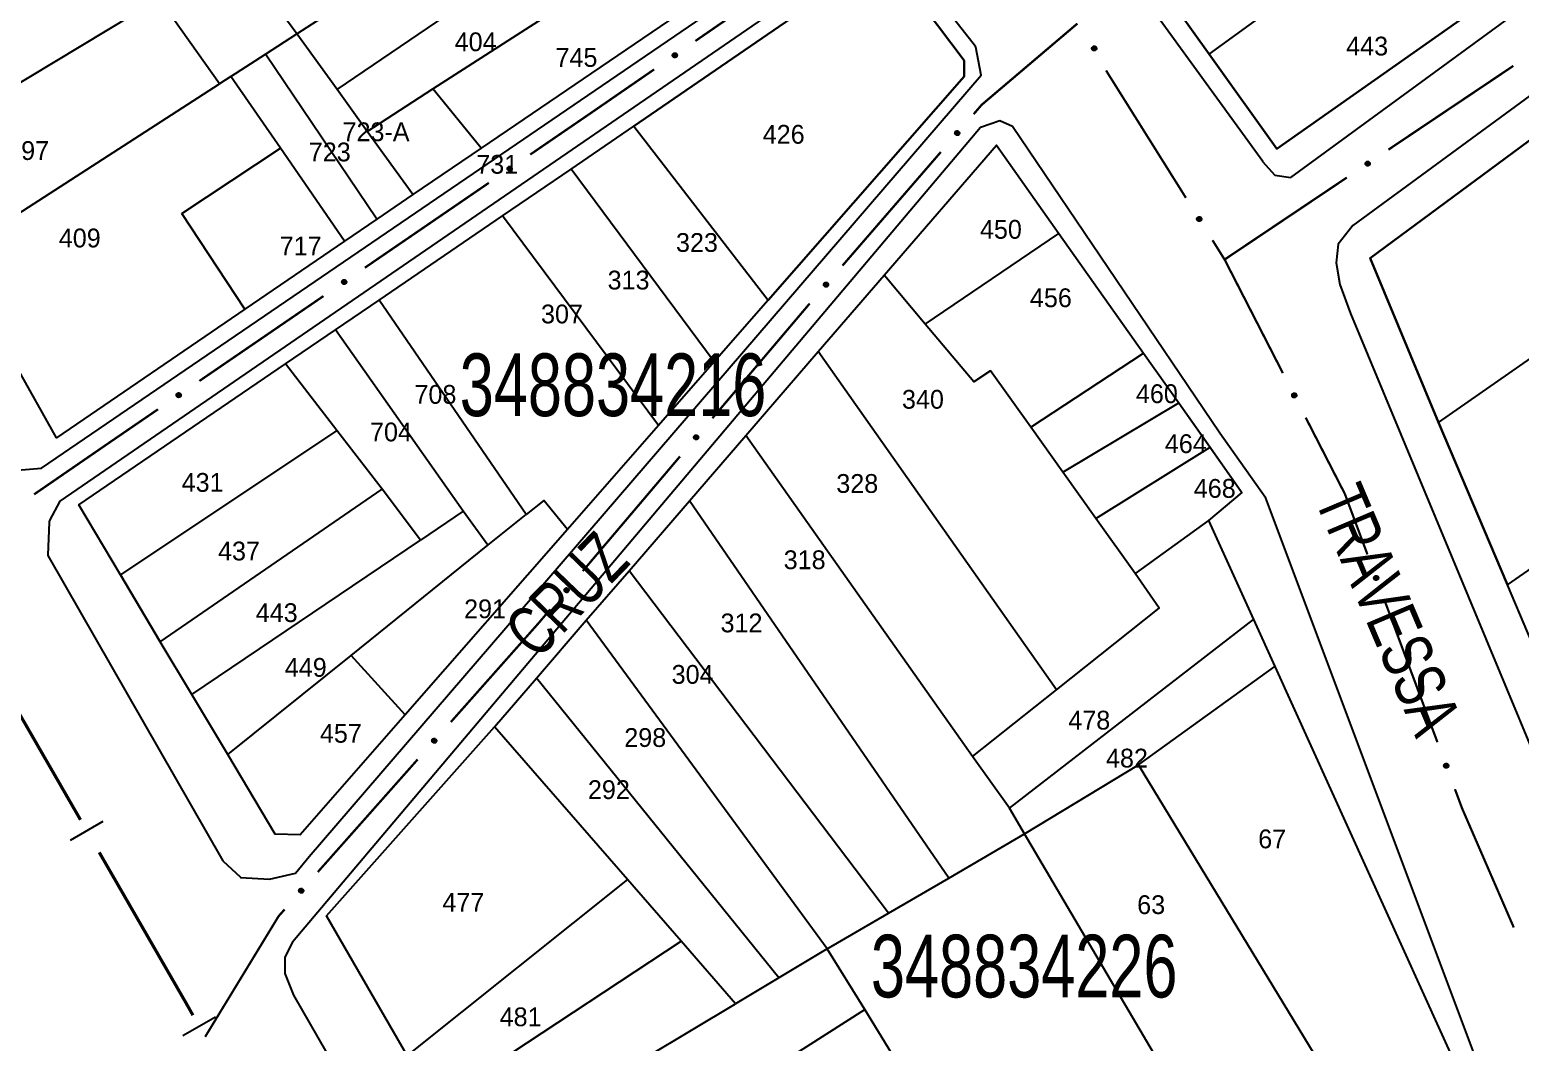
# Model space of a CAD drawing. Extents: x 200123 to 201542, y 4839549 to 4841240.
# Drawn here: x 200642.7 to 200761.6, y 4839668.5 to 4839749.3 of the extents above; entities that cross this region are included whole.
import ezdxf
from ezdxf.enums import TextEntityAlignment as Align

# ---------------------------------------------------------------- set-up
doc = ezdxf.new("R2010")
doc.units = 0
doc.header["$LTSCALE"] = 1.5
doc.header["$MEASUREMENT"] = 0
for name, color, linetype in [('CD_MALHA_LOTES', 7, 'CONTINUOUS'), ('CD_TXT_QUADRA', 2, 'CONTINUOUS'), ('LM-LIM-SETORES-BAIRROS', 250, 'CONTINUOUS'), ('RU-QUADRA', 210, 'CONTINUOUS'), ('SV-EIXO-RUA-PAV', 20, 'CONTINUOUS'), ('SV-RUA-PAVIM', 7, 'CONTINUOUS'), ('SV-TXT-RUA-PAV', 7, 'CONTINUOUS'), ('Th_NmrPort', 1, 'CONTINUOUS')]:
    doc.layers.add(name, color=color, linetype=linetype)
doc.styles.add('ARIAL', font='ARIAL.SHX')

msp = doc.modelspace()

# ---------------------------------------------------------------- linework, layer by layer
at = {"layer": 'CD_MALHA_LOTES', "linetype": 'Continuous', "flags": 128}
for points in [[(200663.99, 4839749), (200645.88, 4839773.6)], [(200667.2, 4839744.55), (200699.62, 4839766.58)], [(200674.84, 4839744.62), (200702.37, 4839762.29)], [(200736.81, 4839747.38), (200755.2, 4839760.72)], [(200705.19, 4839757.91), (200678.69, 4839739.86)], [(200701.61, 4839727.74), (200717.25, 4839745.59), (200717.25, 4839746.87), (200710.86, 4839755.35), (200690.88, 4839741.62)], [(200736.81, 4839747.38), (200731.84, 4839754.34)], [(200760.93, 4839753.02), (200742.22, 4839739.81)], [(200632.23, 4839739.29), (200653, 4839751.83)], [(200657.81, 4839745.01), (200653, 4839751.83)], [(200663.99, 4839749), (200668.11, 4839751.66)], [(200661.49, 4839747.38), (200663.99, 4839749)], [(200667.2, 4839744.55), (200663.99, 4839749)], [(200772.48, 4839747.97), (200749.66, 4839731.08), (200755.12, 4839717.96)], [(200658.72, 4839745.6), (200661.49, 4839747.38)], [(200670.37, 4839734.2), (200661.49, 4839747.38)], [(200742.22, 4839739.81), (200736.81, 4839747.38)], [(200658.72, 4839745.6), (200657.81, 4839745.01)], [(200662.67, 4839739.87), (200658.72, 4839745.6)], [(200636.6, 4839731.33), (200657.81, 4839745.01)], [(200669.61, 4839741.2), (200667.2, 4839744.55)], [(200669.61, 4839741.2), (200674.84, 4839744.62)], [(200678.69, 4839739.86), (200674.84, 4839744.62)], [(200673.25, 4839736.16), (200669.61, 4839741.2)], [(200685.87, 4839738.2), (200690.88, 4839741.62)], [(200690.88, 4839741.62), (200701.61, 4839727.74)], [(200654.81, 4839734.65), (200662.67, 4839739.87)], [(200667.8, 4839732.44), (200662.67, 4839739.87)], [(200678.69, 4839739.86), (200673.25, 4839736.16)], [(200710.86, 4839729.72), (200719.83, 4839740.11)], [(200719.83, 4839740.11), (200724.82, 4839733.06)], [(200680.41, 4839734.47), (200685.87, 4839738.2)], [(200697.31, 4839722.82), (200685.87, 4839738.2)], [(200673.25, 4839736.16), (200670.37, 4839734.2)], [(200755.12, 4839717.96), (200780.82, 4839735.87)], [(200659.83, 4839727.02), (200654.81, 4839734.65)], [(200670.37, 4839734.2), (200667.8, 4839732.44)], [(200670.55, 4839727.75), (200680.41, 4839734.47)], [(200692.86, 4839717.74), (200680.41, 4839734.47)], [(200667.8, 4839732.44), (200659.83, 4839727.02)], [(200714.15, 4839725.82), (200724.82, 4839733.06)], [(200724.82, 4839733.06), (200731.57, 4839723.51)], [(200659.83, 4839727.02), (200644.79, 4839716.75), (200636.6, 4839731.33)], [(200760.61, 4839705.01), (200797.07, 4839730.29)], [(200705.61, 4839723.64), (200710.86, 4839729.72)], [(200714.15, 4839725.82), (200710.86, 4839729.72)], [(200667.08, 4839725.38), (200670.55, 4839727.75)], [(200682.28, 4839710.63), (200670.55, 4839727.75)], [(200701.61, 4839727.74), (200697.31, 4839722.82)], [(200663.09, 4839722.65), (200667.08, 4839725.38)], [(200677.26, 4839710.89), (200667.08, 4839725.38)], [(200722.56, 4839717.61), (200719.35, 4839722.1), (200718.03, 4839721.23), (200714.15, 4839725.82)], [(200697.31, 4839722.82), (200692.86, 4839717.74)], [(200699.82, 4839716.93), (200705.61, 4839723.64)], [(200724.61, 4839696.64), (200705.61, 4839723.64)], [(200722.56, 4839717.61), (200731.57, 4839723.51)], [(200731.57, 4839723.51), (200734.39, 4839719.53)], [(200649.91, 4839705.81), (200646.58, 4839711.39), (200663.09, 4839722.65)], [(200667.19, 4839717.33), (200663.09, 4839722.65)], [(200725.13, 4839714.01), (200734.39, 4839719.53)], [(200734.39, 4839719.53), (200736.89, 4839715.99)], [(200667.19, 4839717.33), (200649.91, 4839705.81)], [(200670.8, 4839712.64), (200667.19, 4839717.33)], [(200692.86, 4839717.74), (200685.58, 4839709.43)], [(200695.34, 4839711.73), (200699.82, 4839716.93)], [(200717.93, 4839691.32), (200699.82, 4839716.93)], [(200725.13, 4839714.01), (200722.56, 4839717.61)], [(200755.12, 4839717.96), (200760.61, 4839705.01)], [(200727.77, 4839710.31), (200736.89, 4839715.99)], [(200736.89, 4839715.99), (200739.42, 4839712.39), (200736.75, 4839710.15)], [(200727.77, 4839710.31), (200725.13, 4839714.01)], [(200653.09, 4839700.47), (200670.8, 4839712.64)], [(200673.87, 4839708.57), (200670.8, 4839712.64)], [(200677.26, 4839710.89), (200673.87, 4839708.57)], [(200679.22, 4839708.17), (200677.26, 4839710.89)], [(200685.58, 4839709.43), (200683.71, 4839711.75), (200682.28, 4839710.63)], [(200690.5, 4839706.13), (200695.34, 4839711.73)], [(200716.02, 4839681.61), (200695.34, 4839711.73)], [(200679.22, 4839708.17), (200682.28, 4839710.63)], [(200730.91, 4839705.92), (200727.77, 4839710.31)], [(200736.75, 4839710.15), (200730.91, 4839705.92)], [(200736.75, 4839710.15), (200740.34, 4839702.25)], [(200655.6, 4839696.27), (200673.87, 4839708.57)], [(200685.58, 4839709.43), (200672.63, 4839694.64)], [(200668.32, 4839699.37), (200679.22, 4839708.17)], [(200687.09, 4839702.18), (200690.5, 4839706.13)], [(200711.21, 4839678.8), (200690.5, 4839706.13)], [(200649.91, 4839705.81), (200653.09, 4839700.47)], [(200724.61, 4839696.64), (200732.82, 4839703.16), (200730.91, 4839705.92)], [(200763.86, 4839697.34), (200760.61, 4839705.01)], [(200683.12, 4839697.57), (200687.09, 4839702.18)], [(200706.33, 4839675.95), (200687.09, 4839702.18)], [(200720.86, 4839687.18), (200740.34, 4839702.25)], [(200740.34, 4839702.25), (200742.04, 4839698.5)], [(200655.6, 4839696.27), (200653.09, 4839700.47)], [(200658.47, 4839691.46), (200668.32, 4839699.37)], [(200672.63, 4839694.64), (200668.32, 4839699.37)], [(200731.18, 4839690.65), (200742.04, 4839698.5)], [(200742.04, 4839698.5), (200756.67, 4839666.25), (200755.43, 4839660.68), (200751.05, 4839657.93)], [(200679.77, 4839693.69), (200683.12, 4839697.57)], [(200702.46, 4839673.63), (200683.12, 4839697.57)], [(200717.93, 4839691.32), (200724.61, 4839696.64)], [(200658.47, 4839691.46), (200655.6, 4839696.27)], [(200672.63, 4839694.64), (200664.24, 4839685.06), (200662.26, 4839685.11), (200658.47, 4839691.46)], [(200672.79, 4839667.43), (200666.35, 4839678.59), (200679.77, 4839693.69)], [(200690.39, 4839681.48), (200679.77, 4839693.69)], [(200720.86, 4839687.18), (200717.93, 4839691.32)], [(200722.06, 4839685.14), (200731.18, 4839690.65)], [(200751.05, 4839657.93), (200731.18, 4839690.65)], [(200722.06, 4839685.14), (200720.86, 4839687.18)], [(200716.02, 4839681.61), (200722.06, 4839685.14)], [(200741.61, 4839651.99), (200722.06, 4839685.14)], [(200690.39, 4839681.48), (200672.79, 4839667.43)], [(200694.66, 4839676.57), (200690.39, 4839681.48)], [(200711.21, 4839678.8), (200716.02, 4839681.61)], [(200706.33, 4839675.95), (200711.21, 4839678.8)], [(200674.97, 4839663.58), (200694.66, 4839676.57)], [(200699.01, 4839671.57), (200694.66, 4839676.57)], [(200706.33, 4839675.95), (200702.46, 4839673.63)], [(200709.32, 4839671.1), (200706.33, 4839675.95)], [(200702.46, 4839673.63), (200699.01, 4839671.57)], [(200677.67, 4839658.8), (200699.01, 4839671.57)], [(200680.95, 4839653.02), (200709.32, 4839671.1)], [(200712.9, 4839665.29), (200709.32, 4839671.1)]]:
    msp.add_lwpolyline(points, dxfattribs=at)
at = {"layer": 'LM-LIM-SETORES-BAIRROS', "const_width": 0.25}
for points in [[(200639.227688, 4839699.255001), (200646.715706, 4839686.25771)], [(200648.21331, 4839683.658252), (200654.702927, 4839672.393933)], [(200654.702927, 4839672.393933), (200655.12, 4839671.67)], [(200655.12, 4839671.67), (200655.69205, 4839670.655672)]]:
    msp.add_lwpolyline(points, dxfattribs=at)
at = {"layer": 'LM-LIM-SETORES-BAIRROS'}
for points in [[(200645.915179, 4839684.642422), (200648.514637, 4839686.140026)], [(200654.876742, 4839669.047794), (200657.489826, 4839670.521494)]]:
    msp.add_lwpolyline(points, dxfattribs=at)
at = {"layer": 'RU-QUADRA', "linetype": 'Continuous', "flags": 128}
for points in [[(200693.38, 4839808.17), (200707.76, 4839788.04), (200709.62, 4839785.43), (200714.37, 4839778.78), (200717.16, 4839774.89), (200721.98, 4839768.14), (200727.02, 4839761.08), (200731.84, 4839754.34), (200736.81, 4839747.38), (200742.22, 4839739.81), (200760.93, 4839753.02), (200782.7, 4839768.37), (200759.86, 4839802.81)], [(200686.15, 4839804.3), (200697.48, 4839788.52), (200692.89, 4839785.42), (200689.12, 4839782.89), (200697.1, 4839770.48), (200699.62, 4839766.58), (200702.37, 4839762.29), (200705.19, 4839757.91), (200678.69, 4839739.86), (200673.25, 4839736.16), (200670.37, 4839734.2), (200667.8, 4839732.44), (200659.83, 4839727.02), (200644.79, 4839716.75), (200636.6, 4839731.33)], [(200763.86, 4839697.34), (200760.61, 4839705.01), (200755.12, 4839717.96), (200749.66, 4839731.08), (200772.48, 4839747.97)], [(200672.79, 4839667.43), (200666.35, 4839678.59), (200679.77, 4839693.69), (200683.12, 4839697.57), (200687.09, 4839702.18), (200690.5, 4839706.13), (200695.34, 4839711.73), (200699.82, 4839716.93), (200705.61, 4839723.64), (200710.86, 4839729.72), (200719.83, 4839740.11), (200724.82, 4839733.06), (200731.57, 4839723.51), (200734.39, 4839719.53), (200739.08, 4839712.9), (200739.42, 4839712.39), (200736.75, 4839710.15), (200740.34, 4839702.25), (200742.04, 4839698.5), (200756.67, 4839666.25)]]:
    msp.add_lwpolyline(points, dxfattribs=at)
msp.add_lwpolyline([(200646.58, 4839711.39), (200663.09, 4839722.65), (200667.08, 4839725.38), (200670.55, 4839727.75), (200680.41, 4839734.47), (200685.87, 4839738.2), (200690.88, 4839741.62), (200710.86, 4839755.35), (200717.25, 4839746.87), (200717.25, 4839745.59), (200701.61, 4839727.74), (200697.31, 4839722.82), (200692.86, 4839717.74), (200685.58, 4839709.43), (200672.63, 4839694.64), (200664.24, 4839685.06), (200662.26, 4839685.11), (200658.47, 4839691.46), (200655.6, 4839696.27), (200653.09, 4839700.47), (200649.91, 4839705.81)], close=True, dxfattribs=at)
at = {"layer": 'SV-EIXO-RUA-PAV', "const_width": 0.18}
for points in [[(200705.677447, 4839755.237938), (200695.798033, 4839748.426391)], [(200718.66, 4839743.34), (200726.287509, 4839749.815081)], [(200692.504895, 4839746.155875), (200687.565187, 4839742.750102)], [(200728.66, 4839745.94), (200728.58408, 4839746.079706)], [(200729.106755, 4839745.227478), (200728.66, 4839745.94)], [(200761.085131, 4839746.438903), (200751.119625, 4839739.753943)], [(200734.950177, 4839735.907906), (200729.106755, 4839745.227478)], [(200718.008908, 4839742.587967), (200718.66, 4839743.34)], [(200687.42, 4839742.65), (200682.614315, 4839739.360581)], [(200687.565187, 4839742.750102), (200687.42, 4839742.65)], [(200707.536173, 4839730.491612), (200715.390724, 4839739.563878)], [(200679.313509, 4839737.101228), (200669.411088, 4839730.32317)], [(200747.79779, 4839737.525622), (200738.662743, 4839731.397742)], [(200738.04, 4839730.98), (200737.075057, 4839732.518971)], [(200738.662743, 4839731.397742), (200738.04, 4839730.98)], [(200738.123786, 4839730.816706), (200738.04, 4839730.98)], [(200742.688883, 4839721.919521), (200738.123786, 4839730.816706)], [(200666.110282, 4839728.063817), (200656.207861, 4839721.285759)], [(200697.157835, 4839718.314367), (200704.919549, 4839727.466186)], [(200652.907055, 4839719.026406), (200649.606248, 4839716.767053)], [(200747.64, 4839712.27), (200744.514922, 4839718.360648)], [(200649.606248, 4839716.767053), (200649.07, 4839716.4)], [(200649.07, 4839716.4), (200643.014669, 4839712.233725)], [(200686.808882, 4839706.111942), (200694.570597, 4839715.263761)], [(200747.693933, 4839712.125315), (200747.64, 4839712.27)], [(200749.440345, 4839707.440228), (200747.693933, 4839712.125315)], [(200755.028865, 4839692.447948), (200750.837475, 4839703.692158)], [(200683.33, 4839702.01), (200684.221644, 4839703.061335)], [(200676.281894, 4839694.063938), (200682.917608, 4839701.545068)], [(200682.917608, 4839701.545068), (200683.33, 4839702.01)], [(200665.664751, 4839682.094131), (200673.627608, 4839691.071486)], [(200757, 4839687.16), (200756.425995, 4839688.699878)], [(200757.141942, 4839686.832848), (200757, 4839687.16)], [(200761.122168, 4839677.659092), (200757.141942, 4839686.832848)], [(200662.53, 4839678.56), (200663.010466, 4839679.101679)], [(200656.665943, 4839668.928819), (200662.386497, 4839678.32431)], [(200662.386497, 4839678.32431), (200662.53, 4839678.56)]]:
    msp.add_lwpolyline(points, dxfattribs=at)
at = {"layer": 'SV-EIXO-RUA-PAV'}
for points in [[(200727.601009, 4839747.65819), (200727.553918, 4839747.671398), (200727.516146, 4839747.692379), (200727.489679, 4839747.718946), (200727.472413, 4839747.74852), (200727.458156, 4839747.780766), (200727.450955, 4839747.816448), (200727.451735, 4839747.857821), (200727.464652, 4839747.905153), (200727.488689, 4839747.942434), (200727.513346, 4839747.969775), (200727.543148, 4839747.989556), (200727.574705, 4839748.002881), (200727.612017, 4839748.009135), (200727.653937, 4839748.007935), (200727.701217, 4839747.993794), (200727.738106, 4839747.972971), (200727.763031, 4839747.946602), (200727.782727, 4839747.916515), (200727.796888, 4839747.88342), (200727.803755, 4839747.848354), (200727.802471, 4839747.806149), (200727.787895, 4839747.759669), (200727.767547, 4839747.722639), (200727.741535, 4839747.69735), (200727.711478, 4839747.678626), (200727.679309, 4839747.663933), (200727.643742, 4839747.655201), (200727.601009, 4839747.65819)], [(200694.332239, 4839747.282063), (200694.32408, 4839747.23384), (200694.307206, 4839747.194063), (200694.283584, 4839747.164937), (200694.255999, 4839747.144643), (200694.22544, 4839747.127059), (200694.190719, 4839747.116129), (200694.149495, 4839747.112534), (200694.101063, 4839747.120379), (200694.061451, 4839747.140342), (200694.031658, 4839747.161973), (200694.00884, 4839747.189518), (200693.992256, 4839747.219491), (200693.982094, 4839747.255933), (200693.978859, 4839747.297746), (200693.987926, 4839747.346255), (200694.004736, 4839747.385137), (200694.028324, 4839747.412709), (200694.056161, 4839747.435473), (200694.087575, 4839747.453051), (200694.12172, 4839747.463584), (200694.163824, 4839747.466766), (200694.211584, 4839747.457182), (200694.250556, 4839747.440859), (200694.278452, 4839747.417665), (200694.300247, 4839747.389754), (200694.318255, 4839747.359318), (200694.330696, 4839747.324872), (200694.332239, 4839747.282063)], [(200716.522547, 4839741.03935), (200716.518347, 4839741.088078), (200716.524701, 4839741.130816), (200716.540261, 4839741.164936), (200716.561872, 4839741.191502), (200716.587042, 4839741.21619), (200716.617911, 4839741.235482), (200716.656915, 4839741.249304), (200716.705766, 4839741.253861), (200716.749119, 4839741.244474), (200716.783386, 4839741.231009), (200716.812385, 4839741.210069), (200716.835958, 4839741.185216), (200716.854937, 4839741.152488), (200716.868559, 4839741.112825), (200716.871952, 4839741.063593), (200716.865435, 4839741.021736), (200716.849519, 4839740.989129), (200716.828283, 4839740.960109), (200716.802284, 4839740.935212), (200716.771873, 4839740.91645), (200716.731914, 4839740.902806), (200716.683277, 4839740.900101), (200716.641456, 4839740.906124), (200716.608634, 4839740.921579), (200716.580534, 4839740.943129), (200716.555465, 4839740.968074), (200716.53478, 4839740.998296), (200716.522547, 4839741.03935)], [(200681.144655, 4839738.221222), (200681.136333, 4839738.173027), (200681.119325, 4839738.133307), (200681.095605, 4839738.104262), (200681.067951, 4839738.084061), (200681.037332, 4839738.066581), (200681.002574, 4839738.055768), (200680.961338, 4839738.052313), (200680.912933, 4839738.060322), (200680.873389, 4839738.080419), (200680.843669, 4839738.10215), (200680.820945, 4839738.129773), (200680.804462, 4839738.159802), (200680.794424, 4839738.196278), (200680.79133, 4839738.238101), (200680.800562, 4839738.286579), (200680.817503, 4839738.325405), (200680.841184, 4839738.352897), (200680.869099, 4839738.375566), (200680.900572, 4839738.393038), (200680.934752, 4839738.403455), (200680.976867, 4839738.406494), (200681.024594, 4839738.396749), (200681.063511, 4839738.380294), (200681.091328, 4839738.357006), (200681.113028, 4839738.329021), (200681.130934, 4839738.298524), (200681.143257, 4839738.264037), (200681.144655, 4839738.221222)], [(200749.639352, 4839738.628407), (200749.630578, 4839738.580292), (200749.613199, 4839738.540733), (200749.589208, 4839738.511911), (200749.561366, 4839738.491971), (200749.530585, 4839738.474778), (200749.495727, 4839738.464292), (200749.45446, 4839738.461223), (200749.406132, 4839738.469685), (200749.366779, 4839738.490152), (200749.337264, 4839738.512161), (200749.314799, 4839738.539995), (200749.298599, 4839738.570177), (200749.288903, 4839738.606746), (200749.286201, 4839738.648596), (200749.295886, 4839738.696986), (200749.31319, 4839738.735651), (200749.337128, 4839738.762919), (200749.365254, 4839738.785327), (200749.39689, 4839738.802502), (200749.431166, 4839738.812599), (200749.473308, 4839738.815243), (200749.520941, 4839738.805051), (200749.559702, 4839738.788232), (200749.5873, 4839738.764684), (200749.608736, 4839738.736497), (200749.626355, 4839738.705834), (200749.638356, 4839738.671232), (200749.639352, 4839738.628407)], [(200735.995679, 4839734.03323), (200735.947857, 4839734.043483), (200735.908853, 4839734.062073), (200735.880785, 4839734.086941), (200735.861711, 4839734.115384), (200735.845476, 4839734.146681), (200735.836069, 4839734.181845), (200735.834273, 4839734.223187), (200735.844221, 4839734.271231), (200735.865891, 4839734.309935), (200735.888799, 4839734.338758), (200735.917313, 4839734.360354), (200735.94798, 4839734.375616), (200735.98483, 4839734.38418), (200736.026743, 4839734.385591), (200736.074811, 4839734.374419), (200736.112925, 4839734.355931), (200736.139442, 4839734.331165), (200736.160972, 4839734.302361), (200736.177164, 4839734.270212), (200736.1862, 4839734.23564), (200736.187544, 4839734.193437), (200736.175889, 4839734.14614), (200736.157884, 4839734.107916), (200736.133496, 4839734.081058), (200736.104662, 4839734.0605), (200736.07347, 4839734.043834), (200736.038515, 4839734.032906), (200735.995679, 4839734.03323)], [(200667.941428, 4839729.183811), (200667.933106, 4839729.135616), (200667.916098, 4839729.095896), (200667.892378, 4839729.066851), (200667.864724, 4839729.04665), (200667.834105, 4839729.02917), (200667.799347, 4839729.018357), (200667.758111, 4839729.014902), (200667.709706, 4839729.022911), (200667.670162, 4839729.043008), (200667.640442, 4839729.064739), (200667.617718, 4839729.092362), (200667.601235, 4839729.122391), (200667.591197, 4839729.158867), (200667.588103, 4839729.20069), (200667.597335, 4839729.249168), (200667.614276, 4839729.287994), (200667.637957, 4839729.315486), (200667.665872, 4839729.338155), (200667.697345, 4839729.355627), (200667.731525, 4839729.366044), (200667.77364, 4839729.369083), (200667.821367, 4839729.359338), (200667.860284, 4839729.342883), (200667.888101, 4839729.319595), (200667.909801, 4839729.29161), (200667.927707, 4839729.261113), (200667.94003, 4839729.226626), (200667.941428, 4839729.183811)], [(200706.049812, 4839728.942994), (200706.045612, 4839728.991722), (200706.051966, 4839729.03446), (200706.067525, 4839729.06858), (200706.089137, 4839729.095146), (200706.114307, 4839729.119834), (200706.145176, 4839729.139126), (200706.184179, 4839729.152949), (200706.23303, 4839729.157505), (200706.276384, 4839729.148118), (200706.310651, 4839729.134654), (200706.33965, 4839729.113714), (200706.363223, 4839729.08886), (200706.382202, 4839729.056133), (200706.395824, 4839729.01647), (200706.399217, 4839728.967237), (200706.3927, 4839728.925381), (200706.376784, 4839728.892773), (200706.355548, 4839728.863753), (200706.329549, 4839728.838857), (200706.299138, 4839728.820094), (200706.259179, 4839728.806451), (200706.210542, 4839728.803746), (200706.168721, 4839728.809769), (200706.135899, 4839728.825223), (200706.107799, 4839728.846774), (200706.08273, 4839728.871718), (200706.062045, 4839728.901941), (200706.049812, 4839728.942994)], [(200654.738201, 4839720.1464), (200654.729879, 4839720.098205), (200654.712871, 4839720.058485), (200654.689151, 4839720.02944), (200654.661497, 4839720.009239), (200654.630878, 4839719.991759), (200654.59612, 4839719.980946), (200654.554884, 4839719.977491), (200654.506479, 4839719.9855), (200654.466935, 4839720.005597), (200654.437215, 4839720.027328), (200654.414491, 4839720.054951), (200654.398008, 4839720.08498), (200654.38797, 4839720.121456), (200654.384876, 4839720.163279), (200654.394108, 4839720.211757), (200654.411049, 4839720.250583), (200654.43473, 4839720.278075), (200654.462645, 4839720.300745), (200654.494118, 4839720.318216), (200654.528298, 4839720.328633), (200654.570413, 4839720.331672), (200654.61814, 4839720.321927), (200654.657057, 4839720.305473), (200654.684874, 4839720.282184), (200654.706574, 4839720.254199), (200654.72448, 4839720.223702), (200654.736803, 4839720.189215), (200654.738201, 4839720.1464)], [(200743.569553, 4839719.961996), (200743.522788, 4839719.976317), (200743.485525, 4839719.998188), (200743.459695, 4839720.025375), (200743.443134, 4839720.05535), (200743.429646, 4839720.087925), (200743.423293, 4839720.123768), (200743.425054, 4839720.165111), (200743.43909, 4839720.212123), (200743.464003, 4839720.248824), (200743.489302, 4839720.275573), (200743.519565, 4839720.294641), (200743.551429, 4839720.307214), (200743.588879, 4839720.312582), (200743.630759, 4839720.310388), (200743.67769, 4839720.29513), (200743.714075, 4839720.273438), (200743.738368, 4839720.246486), (200743.757345, 4839720.215941), (200743.770717, 4839720.182519), (200743.77675, 4839720.147299), (200743.774466, 4839720.105137), (200743.758793, 4839720.059015), (200743.737572, 4839720.022479), (200743.710968, 4839719.997813), (200743.680475, 4839719.979807), (200743.647967, 4839719.965882), (200743.612203, 4839719.957995), (200743.569553, 4839719.961996)], [(200695.687329, 4839716.750687), (200695.682632, 4839716.799369), (200695.688551, 4839716.84217), (200695.703762, 4839716.876447), (200695.725101, 4839716.903231), (200695.750019, 4839716.928174), (200695.780689, 4839716.94778), (200695.81955, 4839716.961999), (200695.868352, 4839716.967053), (200695.911799, 4839716.958109), (200695.946201, 4839716.944994), (200695.975412, 4839716.92435), (200695.999238, 4839716.899738), (200696.018549, 4839716.867206), (200696.032574, 4839716.827683), (200696.036469, 4839716.778488), (200696.030379, 4839716.736568), (200696.014795, 4839716.7038), (200695.993856, 4839716.674564), (200695.968112, 4839716.649404), (200695.937894, 4839716.630333), (200695.898076, 4839716.616283), (200695.849469, 4839716.613083), (200695.807589, 4839716.61868), (200695.774611, 4839716.633799), (200695.746293, 4839716.655062), (200695.720971, 4839716.67975), (200695.69998, 4839716.70976), (200695.687329, 4839716.750687)], [(200750.085948, 4839705.393112), (200750.04118, 4839705.412806), (200750.006731, 4839705.438886), (200749.984259, 4839705.468908), (200749.971319, 4839705.500616), (200749.961735, 4839705.534545), (200749.959619, 4839705.570884), (200749.966204, 4839705.611738), (200749.985644, 4839705.656785), (200750.01468, 4839705.690319), (200750.042935, 4839705.713924), (200750.075221, 4839705.729321), (200750.108337, 4839705.73808), (200750.146157, 4839705.739029), (200750.187493, 4839705.731951), (200750.232317, 4839705.711307), (200750.265914, 4839705.685507), (200750.286887, 4839705.655898), (200750.30216, 4839705.623342), (200750.31153, 4839705.588586), (200750.313402, 4839705.552902), (200750.3062, 4839705.511296), (200750.285239, 4839705.467325), (200750.259889, 4839705.433522), (200750.230582, 4839705.412139), (200750.198192, 4839705.397824), (200750.164278, 4839705.387797), (200750.127837, 4839705.384149), (200750.085948, 4839705.393112)], [(200685.338376, 4839704.548261), (200685.33368, 4839704.596944), (200685.339598, 4839704.639744), (200685.354809, 4839704.674021), (200685.376149, 4839704.700806), (200685.401066, 4839704.725749), (200685.431737, 4839704.745355), (200685.470598, 4839704.759574), (200685.5194, 4839704.764628), (200685.562846, 4839704.755683), (200685.597249, 4839704.742569), (200685.62646, 4839704.721925), (200685.650285, 4839704.697313), (200685.669596, 4839704.664781), (200685.683622, 4839704.625258), (200685.687516, 4839704.576063), (200685.681426, 4839704.534142), (200685.665843, 4839704.501374), (200685.644903, 4839704.472139), (200685.619159, 4839704.446979), (200685.588941, 4839704.427908), (200685.549123, 4839704.413858), (200685.500516, 4839704.410658), (200685.458636, 4839704.416254), (200685.425658, 4839704.431373), (200685.39734, 4839704.452637), (200685.372018, 4839704.477325), (200685.351027, 4839704.507335), (200685.338376, 4839704.548261)], [(200674.777056, 4839692.533269), (200674.773441, 4839692.582044), (200674.780308, 4839692.624702), (200674.796275, 4839692.658633), (200674.818204, 4839692.684938), (200674.843669, 4839692.709322), (200674.874767, 4839692.728242), (200674.913933, 4839692.741596), (200674.962836, 4839692.745566), (200675.006073, 4839692.73566), (200675.040176, 4839692.721785), (200675.068922, 4839692.700498), (200675.092195, 4839692.675364), (200675.11078, 4839692.642411), (200675.123925, 4839692.602587), (200675.126727, 4839692.553317), (200675.119708, 4839692.511542), (200675.103402, 4839692.479128), (200675.081819, 4839692.450365), (200675.055523, 4839692.425782), (200675.024889, 4839692.407386), (200674.984769, 4839692.394223), (200674.936103, 4839692.392102), (200674.894358, 4839692.398626), (200674.861723, 4839692.414473), (200674.833884, 4839692.43636), (200674.809116, 4839692.461603), (200674.788796, 4839692.492072), (200674.777056, 4839692.533269)], [(200755.674468, 4839690.400833), (200755.6297, 4839690.420527), (200755.595251, 4839690.446607), (200755.572779, 4839690.476629), (200755.559839, 4839690.508336), (200755.550255, 4839690.542265), (200755.548139, 4839690.578605), (200755.554724, 4839690.619458), (200755.574164, 4839690.664505), (200755.6032, 4839690.698039), (200755.631455, 4839690.721645), (200755.663741, 4839690.737041), (200755.696857, 4839690.7458), (200755.734677, 4839690.74675), (200755.776013, 4839690.739672), (200755.820837, 4839690.719028), (200755.854434, 4839690.693228), (200755.875407, 4839690.663618), (200755.89068, 4839690.631063), (200755.90005, 4839690.596306), (200755.901922, 4839690.560623), (200755.89472, 4839690.519017), (200755.873758, 4839690.475046), (200755.848409, 4839690.441243), (200755.819102, 4839690.419859), (200755.786712, 4839690.405544), (200755.752798, 4839690.395518), (200755.716357, 4839690.39187), (200755.674468, 4839690.400833)], [(200664.159914, 4839680.563462), (200664.156298, 4839680.612237), (200664.163165, 4839680.654895), (200664.179133, 4839680.688826), (200664.201061, 4839680.715131), (200664.226526, 4839680.739515), (200664.257624, 4839680.758435), (200664.296791, 4839680.771789), (200664.345693, 4839680.775759), (200664.388931, 4839680.765852), (200664.423034, 4839680.751978), (200664.451779, 4839680.730691), (200664.475053, 4839680.705556), (200664.493638, 4839680.672604), (200664.506783, 4839680.63278), (200664.509585, 4839680.58351), (200664.502566, 4839680.541735), (200664.486259, 4839680.509321), (200664.464676, 4839680.480557), (200664.43838, 4839680.455975), (200664.407747, 4839680.437578), (200664.367627, 4839680.424416), (200664.318961, 4839680.422294), (200664.277215, 4839680.428819), (200664.244581, 4839680.444666), (200664.216741, 4839680.466552), (200664.191974, 4839680.491796), (200664.171653, 4839680.522265), (200664.159914, 4839680.563462)]]:
    msp.add_lwpolyline(points, close=True, dxfattribs=at)
for points in [[(200727.553918, 4839747.671398), (200727.450955, 4839747.816448)], [(200727.601009, 4839747.65819), (200727.451735, 4839747.857821)], [(200727.575651, 4839747.666427), (200727.455246, 4839747.830838)], [(200727.516146, 4839747.692379), (200727.458156, 4839747.780766)], [(200727.532335, 4839747.683265), (200727.459649, 4839747.7913)], [(200727.623554, 4839747.658293), (200727.461529, 4839747.879289)], [(200727.643742, 4839747.655201), (200727.464652, 4839747.905153)], [(200727.659391, 4839747.663791), (200727.478472, 4839747.919556)], [(200727.679309, 4839747.663933), (200727.488689, 4839747.942434)], [(200727.692622, 4839747.674084), (200727.501826, 4839747.950882)], [(200727.711478, 4839747.678626), (200727.513346, 4839747.969775)], [(200727.725645, 4839747.690477), (200727.531383, 4839747.979368)], [(200727.741535, 4839747.69735), (200727.543148, 4839747.989556)], [(200727.753559, 4839747.713411), (200727.560808, 4839747.993806)], [(200727.767547, 4839747.722639), (200727.574705, 4839748.002881)], [(200727.777565, 4839747.743539), (200727.596541, 4839748.002353)], [(200727.787895, 4839747.759669), (200727.612017, 4839748.009135)], [(200727.792006, 4839747.785552), (200727.63488, 4839748.006105)], [(200727.802471, 4839747.806149), (200727.653937, 4839748.007935)], [(200727.798393, 4839747.830954), (200727.681689, 4839747.99427)], [(200727.803755, 4839747.848354), (200727.701217, 4839747.993794)], [(200727.797691, 4839747.869397), (200727.723155, 4839747.977979)], [(200727.796888, 4839747.88342), (200727.738106, 4839747.972971)], [(200694.163824, 4839747.466766), (200693.978859, 4839747.297746)], [(200694.211584, 4839747.457182), (200693.982094, 4839747.255933)], [(200694.185411, 4839747.458535), (200693.982693, 4839747.278989)], [(200694.12172, 4839747.463584), (200693.987926, 4839747.346255)], [(200694.139589, 4839747.46009), (200693.989516, 4839747.326786)], [(200694.228715, 4839747.448614), (200693.990473, 4839747.241261)], [(200694.250556, 4839747.440859), (200693.992256, 4839747.219491)], [(200694.101435, 4839747.455331), (200694.001335, 4839747.369741)], [(200694.26121, 4839747.427925), (200694.002748, 4839747.206631)], [(200694.087575, 4839747.453051), (200694.004736, 4839747.385137)], [(200694.278452, 4839747.417665), (200694.00884, 4839747.189518)], [(200694.286965, 4839747.40259), (200694.020213, 4839747.178895)], [(200694.300247, 4839747.389754), (200694.031658, 4839747.161973)], [(200694.306755, 4839747.371484), (200694.051662, 4839747.152513)], [(200694.318255, 4839747.359318), (200694.061451, 4839747.140342)], [(200694.320501, 4839747.339526), (200694.085281, 4839747.132599)], [(200694.330696, 4839747.324872), (200694.101063, 4839747.120379)], [(200694.329754, 4839747.304471), (200694.127112, 4839747.120005)], [(200694.332239, 4839747.282063), (200694.149495, 4839747.112534)], [(200694.326727, 4839747.255976), (200694.175956, 4839747.118876)], [(200694.32408, 4839747.23384), (200694.190719, 4839747.116129)], [(200694.314559, 4839747.211123), (200694.214808, 4839747.127431)], [(200694.307206, 4839747.194063), (200694.22544, 4839747.127059)], [(200716.518347, 4839741.088078), (200716.617911, 4839741.235482)], [(200716.521338, 4839741.065985), (200716.632891, 4839741.236526)], [(200716.521864, 4839741.112456), (200716.597428, 4839741.218497)], [(200716.522547, 4839741.03935), (200716.656915, 4839741.249304)], [(200716.524701, 4839741.130816), (200716.587042, 4839741.21619)], [(200716.530574, 4839741.018282), (200716.680456, 4839741.247687)], [(200716.53478, 4839740.998296), (200716.705766, 4839741.253861)], [(200716.548326, 4839740.986669), (200716.724109, 4839741.24599)], [(200716.555465, 4839740.968074), (200716.749119, 4839741.244474)], [(200716.56965, 4839740.959182), (200716.761648, 4839741.235148)], [(200716.580534, 4839740.943129), (200716.783386, 4839741.231009)], [(200716.59661, 4839740.934036), (200716.79871, 4839741.2175)], [(200716.608634, 4839740.921579), (200716.812385, 4839741.210069)], [(200716.627898, 4839740.915972), (200716.822576, 4839741.195033)], [(200716.641456, 4839740.906124), (200716.835958, 4839741.185216)], [(200716.664544, 4839740.904098), (200716.843145, 4839741.16459)], [(200716.683277, 4839740.900101), (200716.854937, 4839741.152488)], [(200716.708952, 4839740.905358), (200716.860143, 4839741.13002)], [(200716.731914, 4839740.902806), (200716.868559, 4839741.112825)], [(200716.753699, 4839740.915349), (200716.865529, 4839741.08204)], [(200716.771873, 4839740.91645), (200716.871952, 4839741.063593)], [(200716.789439, 4839740.929528), (200716.864864, 4839741.037494)], [(200716.802284, 4839740.935212), (200716.865435, 4839741.021736)], [(200680.976867, 4839738.406494), (200680.79133, 4839738.238101)], [(200681.024594, 4839738.396749), (200680.794424, 4839738.196278)], [(200680.998426, 4839738.39819), (200680.795101, 4839738.219332)], [(200680.934752, 4839738.403455), (200680.800562, 4839738.286579)], [(200680.952609, 4839738.399901), (200680.802086, 4839738.267105)], [(200681.041696, 4839738.388122), (200680.802754, 4839738.181577)], [(200681.063511, 4839738.380294), (200680.804462, 4839738.159802)], [(200680.91444, 4839738.39527), (200680.81405, 4839738.31002)], [(200681.074121, 4839738.367324), (200680.814911, 4839738.146906)], [(200680.900572, 4839738.393038), (200680.817503, 4839738.325405)], [(200681.091328, 4839738.357006), (200680.820945, 4839738.129773)], [(200681.09979, 4839738.341902), (200680.832282, 4839738.119111)], [(200681.113028, 4839738.329021), (200680.843669, 4839738.10215)], [(200681.119474, 4839738.310729), (200680.863642, 4839738.092623)], [(200681.130934, 4839738.298524), (200680.873389, 4839738.080419)], [(200681.133112, 4839738.278725), (200680.897193, 4839738.072596)], [(200681.143257, 4839738.264037), (200680.912933, 4839738.060322)], [(200681.142247, 4839738.243638), (200680.938981, 4839738.05986)], [(200681.144655, 4839738.221222), (200680.961338, 4839738.052313)], [(200749.473308, 4839738.815243), (200749.286201, 4839738.648596)], [(200749.520941, 4839738.805051), (200749.288903, 4839738.606746)], [(200749.494788, 4839738.806738), (200749.289795, 4839738.629792)], [(200749.431166, 4839738.812599), (200749.295886, 4839738.696986)], [(200749.537961, 4839738.796265), (200749.297094, 4839738.591968)], [(200749.448989, 4839738.808877), (200749.297228, 4839738.677498)], [(200749.559702, 4839738.788232), (200749.298599, 4839738.570177)], [(200749.57019, 4839738.775164), (200749.308926, 4839738.557184)], [(200749.410778, 4839738.804605), (200749.309594, 4839738.720299)], [(200749.39689, 4839738.802502), (200749.31319, 4839738.735651)], [(200749.5873, 4839738.764684), (200749.314799, 4839738.539995)], [(200749.59562, 4839738.749502), (200749.326036, 4839738.529228)], [(200749.608736, 4839738.736497), (200749.337264, 4839738.512161)], [(200749.615011, 4839738.718146), (200749.357146, 4839738.502447)], [(200749.626355, 4839738.705834), (200749.366779, 4839738.490152)], [(200749.628349, 4839738.686015), (200749.390508, 4839738.482106)], [(200749.638356, 4839738.671232), (200749.406132, 4839738.469685)], [(200749.637154, 4839738.650845), (200749.432175, 4839738.468979)], [(200749.639352, 4839738.628407), (200749.45446, 4839738.461223)], [(200749.633508, 4839738.602392), (200749.481, 4839738.467227)], [(200749.630578, 4839738.580292), (200749.495727, 4839738.464292)], [(200749.620769, 4839738.557698), (200749.519958, 4839738.475286)], [(200749.613199, 4839738.540733), (200749.530585, 4839738.474778)], [(200681.139055, 4839738.195154), (200680.987821, 4839738.058565)], [(200681.136333, 4839738.173027), (200681.002574, 4839738.055768)], [(200681.126735, 4839738.150343), (200681.026701, 4839738.066989)], [(200681.119325, 4839738.133307), (200681.037332, 4839738.066581)], [(200735.995679, 4839734.03323), (200735.834273, 4839734.223187)], [(200735.947857, 4839734.043483), (200735.836069, 4839734.181845)], [(200735.969857, 4839734.039873), (200735.839456, 4839734.196474)], [(200736.018174, 4839734.034736), (200735.842713, 4839734.245222)], [(200736.038515, 4839734.032906), (200735.844221, 4839734.271231)], [(200735.908853, 4839734.062073), (200735.845476, 4839734.146681)], [(200735.925577, 4839734.053984), (200735.846311, 4839734.157287)], [(200736.0536, 4839734.042453), (200735.857117, 4839734.286465)], [(200736.07347, 4839734.043834), (200735.865891, 4839734.309935)], [(200736.086126, 4839734.054794), (200735.878477, 4839734.319185)], [(200736.104662, 4839734.0605), (200735.888799, 4839734.338758)], [(200736.118064, 4839734.073209), (200735.906204, 4839734.349454)], [(200736.133496, 4839734.081058), (200735.917313, 4839734.360354)], [(200736.144498, 4839734.097836), (200735.934674, 4839734.365695)], [(200736.157884, 4839734.107916), (200735.94798, 4839734.375616)], [(200736.166582, 4839734.129399), (200735.969806, 4839734.376449)], [(200736.175889, 4839734.14614), (200735.98483, 4839734.38418)], [(200736.178381, 4839734.172229), (200736.007837, 4839734.382578)], [(200736.187544, 4839734.193437), (200736.026743, 4839734.385591)], [(200736.181931, 4839734.21794), (200736.055292, 4839734.373679)], [(200736.1862, 4839734.23564), (200736.074811, 4839734.374419)], [(200736.178838, 4839734.256265), (200736.097691, 4839734.359999)], [(200736.177164, 4839734.270212), (200736.112925, 4839734.355931)], [(200667.77364, 4839729.369083), (200667.588103, 4839729.20069)], [(200667.821367, 4839729.359338), (200667.591197, 4839729.158867)], [(200667.795199, 4839729.360779), (200667.591874, 4839729.181921)], [(200667.731525, 4839729.366044), (200667.597335, 4839729.249168)], [(200667.749382, 4839729.36249), (200667.598859, 4839729.229694)], [(200667.838469, 4839729.350712), (200667.599527, 4839729.144166)], [(200667.860284, 4839729.342883), (200667.601235, 4839729.122391)], [(200667.711213, 4839729.35786), (200667.610823, 4839729.272609)], [(200667.870894, 4839729.329913), (200667.611684, 4839729.109495)], [(200667.697345, 4839729.355627), (200667.614276, 4839729.287994)], [(200667.888101, 4839729.319595), (200667.617718, 4839729.092362)], [(200667.896563, 4839729.304491), (200667.629055, 4839729.0817)], [(200667.909801, 4839729.29161), (200667.640442, 4839729.064739)], [(200667.916247, 4839729.273318), (200667.660415, 4839729.055212)], [(200667.927707, 4839729.261113), (200667.670162, 4839729.043008)], [(200667.929885, 4839729.241314), (200667.693966, 4839729.035185)], [(200667.94003, 4839729.226626), (200667.709706, 4839729.022911)], [(200667.93902, 4839729.206227), (200667.735754, 4839729.022449)], [(200667.941428, 4839729.183811), (200667.758111, 4839729.014902)], [(200667.935828, 4839729.157743), (200667.784594, 4839729.021154)], [(200667.933106, 4839729.135616), (200667.799347, 4839729.018357)], [(200667.923508, 4839729.112932), (200667.823474, 4839729.029578)], [(200667.916098, 4839729.095896), (200667.834105, 4839729.02917)], [(200706.045612, 4839728.991722), (200706.145176, 4839729.139126)], [(200706.048603, 4839728.96963), (200706.160155, 4839729.140171)], [(200706.049129, 4839729.016101), (200706.124693, 4839729.122142)], [(200706.049812, 4839728.942994), (200706.184179, 4839729.152949)], [(200706.051966, 4839729.03446), (200706.114307, 4839729.119834)], [(200706.057838, 4839728.921926), (200706.20772, 4839729.151331)], [(200706.062045, 4839728.901941), (200706.23303, 4839729.157505)], [(200706.07559, 4839728.890313), (200706.251373, 4839729.149635)], [(200706.08273, 4839728.871718), (200706.276384, 4839729.148118)], [(200706.096915, 4839728.862827), (200706.288913, 4839729.138792)], [(200706.107799, 4839728.846774), (200706.310651, 4839729.134654)], [(200706.123875, 4839728.83768), (200706.325975, 4839729.121144)], [(200706.135899, 4839728.825223), (200706.33965, 4839729.113714)], [(200706.155163, 4839728.819616), (200706.34984, 4839729.098677)], [(200706.168721, 4839728.809769), (200706.363223, 4839729.08886)], [(200706.191809, 4839728.807742), (200706.37041, 4839729.068234)], [(200706.210542, 4839728.803746), (200706.382202, 4839729.056133)], [(200706.236217, 4839728.809002), (200706.387407, 4839729.033665)], [(200706.259179, 4839728.806451), (200706.395824, 4839729.01647)], [(200706.280964, 4839728.818993), (200706.392794, 4839728.985684)], [(200706.299138, 4839728.820094), (200706.399217, 4839728.967237)], [(200706.316703, 4839728.833172), (200706.392129, 4839728.941138)], [(200706.329549, 4839728.838857), (200706.3927, 4839728.925381)], [(200654.570413, 4839720.331672), (200654.384876, 4839720.163279)], [(200654.61814, 4839720.321927), (200654.38797, 4839720.121456)], [(200654.591972, 4839720.323369), (200654.388647, 4839720.14451)], [(200654.528298, 4839720.328633), (200654.394108, 4839720.211757)], [(200654.546155, 4839720.325079), (200654.395632, 4839720.192283)], [(200654.635242, 4839720.313301), (200654.3963, 4839720.106755)], [(200654.657057, 4839720.305473), (200654.398008, 4839720.08498)], [(200654.507986, 4839720.320449), (200654.407596, 4839720.235198)], [(200654.667667, 4839720.292502), (200654.408457, 4839720.072084)], [(200654.494118, 4839720.318216), (200654.411049, 4839720.250583)], [(200654.684874, 4839720.282184), (200654.414491, 4839720.054951)], [(200654.693336, 4839720.26708), (200654.425828, 4839720.044289)], [(200654.706574, 4839720.254199), (200654.437215, 4839720.027328)], [(200654.71302, 4839720.235907), (200654.457188, 4839720.017801)], [(200654.72448, 4839720.223702), (200654.466935, 4839720.005597)], [(200654.726658, 4839720.203903), (200654.490739, 4839719.997774)], [(200654.736803, 4839720.189215), (200654.506479, 4839719.9855)], [(200654.735793, 4839720.168816), (200654.532527, 4839719.985038)], [(200654.738201, 4839720.1464), (200654.554884, 4839719.977491)], [(200654.732601, 4839720.120332), (200654.581367, 4839719.983743)], [(200654.729879, 4839720.098205), (200654.59612, 4839719.980946)], [(200654.720281, 4839720.075521), (200654.620247, 4839719.992167)], [(200654.712871, 4839720.058485), (200654.630878, 4839719.991759)], [(200743.522788, 4839719.976317), (200743.423293, 4839720.123768)], [(200743.569553, 4839719.961996), (200743.425054, 4839720.165111)], [(200743.544397, 4839719.970832), (200743.427924, 4839720.138052)], [(200743.485525, 4839719.998188), (200743.429646, 4839720.087925)], [(200743.501492, 4839719.988693), (200743.431389, 4839720.09842)], [(200743.592094, 4839719.961565), (200743.435355, 4839720.18634)], [(200743.612203, 4839719.957995), (200743.43909, 4839720.212123)], [(200743.628052, 4839719.966211), (200743.453247, 4839720.226194)], [(200743.647967, 4839719.965882), (200743.464003, 4839720.248824)], [(200743.661517, 4839719.975714), (200743.477337, 4839720.256958)], [(200743.680475, 4839719.979807), (200743.489302, 4839720.275573)], [(200743.694919, 4839719.991319), (200743.507561, 4839720.284735)], [(200743.710968, 4839719.997813), (200743.519565, 4839720.294641)], [(200743.72337, 4839720.013585), (200743.537321, 4839720.298471)], [(200743.737572, 4839720.022479), (200743.551429, 4839720.307214)], [(200743.748083, 4839720.043135), (200743.573246, 4839720.306169)], [(200743.758793, 4839720.059015), (200743.588879, 4839720.312582)], [(200743.763515, 4839720.084794), (200743.611664, 4839720.30901)], [(200743.774466, 4839720.105137), (200743.630759, 4839720.310388)], [(200743.770977, 4839720.130032), (200743.658179, 4839720.296069)], [(200743.77675, 4839720.147299), (200743.67769, 4839720.29513)], [(200743.771187, 4839720.168481), (200743.699247, 4839720.278799)], [(200743.770717, 4839720.182519), (200743.714075, 4839720.273438)], [(200695.682632, 4839716.799369), (200695.780689, 4839716.94778)], [(200695.685848, 4839716.777308), (200695.795658, 4839716.948977)], [(200695.685901, 4839716.823782), (200695.760381, 4839716.930588)], [(200695.687329, 4839716.750687), (200695.81955, 4839716.961999)], [(200695.688551, 4839716.84217), (200695.750019, 4839716.928174)], [(200695.695569, 4839716.729701), (200695.843106, 4839716.960622)], [(200695.69998, 4839716.70976), (200695.868352, 4839716.967053)], [(200695.713642, 4839716.698271), (200695.886774, 4839716.95937)], [(200695.720971, 4839716.67975), (200695.911799, 4839716.958109)], [(200695.735246, 4839716.671003), (200695.924422, 4839716.948911)], [(200695.746293, 4839716.655062), (200695.946201, 4839716.944994)], [(200695.762461, 4839716.646132), (200695.961662, 4839716.931641)], [(200695.774611, 4839716.633799), (200695.975412, 4839716.92435)], [(200695.793931, 4839716.628388), (200695.985755, 4839716.909418)], [(200695.807589, 4839716.61868), (200695.999238, 4839716.899738)], [(200695.830696, 4839716.616888), (200696.006634, 4839716.879186)], [(200695.849469, 4839716.613083), (200696.018549, 4839716.867206)], [(200695.875089, 4839716.618601), (200696.023983, 4839716.844792)], [(200695.898076, 4839716.616283), (200696.032574, 4839716.827683)], [(200695.919732, 4839716.629047), (200696.029858, 4839716.796869)], [(200695.937894, 4839716.630333), (200696.036469, 4839716.778488)], [(200695.955325, 4839716.64359), (200696.029647, 4839716.752318)], [(200695.968112, 4839716.649404), (200696.030379, 4839716.736568)], [(200750.04118, 4839705.412806), (200749.959619, 4839705.570884)], [(200750.006731, 4839705.438886), (200749.961735, 4839705.534545)], [(200750.021478, 4839705.427588), (200749.964693, 4839705.544764)], [(200750.061998, 4839705.404831), (200749.965889, 4839705.584529)], [(200750.085948, 4839705.393112), (200749.966204, 4839705.611738)], [(200750.108284, 4839705.390047), (200749.978918, 4839705.631616)], [(200750.127837, 4839705.384149), (200749.985644, 4839705.656785)], [(200750.144538, 4839705.390455), (200750.00135, 4839705.669103)], [(200750.164278, 4839705.387797), (200750.01468, 4839705.690319)], [(200750.178885, 4839705.395977), (200750.028874, 4839705.696837)], [(200750.198192, 4839705.397824), (200750.042935, 4839705.713924)], [(200750.213884, 4839705.407566), (200750.06214, 4839705.720888)], [(200750.230582, 4839705.412139), (200750.075221, 4839705.729321)], [(200750.244744, 4839705.426351), (200750.093303, 4839705.731048)], [(200750.259889, 4839705.433522), (200750.108337, 4839705.73808)], [(200750.272744, 4839705.452807), (200750.129882, 4839705.734489)], [(200750.285239, 4839705.467325), (200750.146157, 4839705.739029)], [(200750.292945, 4839705.492374), (200750.168368, 4839705.732816)], [(200750.3062, 4839705.511296), (200750.187493, 4839705.731951)], [(200750.305648, 4839705.536428), (200750.21305, 4839705.714522)], [(200750.313402, 4839705.552902), (200750.232317, 4839705.711307)], [(200750.310355, 4839705.574589), (200750.251815, 4839705.692566)], [(200750.31153, 4839705.588586), (200750.265914, 4839705.685507)], [(200685.33368, 4839704.596944), (200685.431737, 4839704.745355)], [(200685.336895, 4839704.574883), (200685.446705, 4839704.746552)], [(200685.336948, 4839704.621357), (200685.411428, 4839704.728162)], [(200685.338376, 4839704.548261), (200685.470598, 4839704.759574)], [(200685.339598, 4839704.639744), (200685.401066, 4839704.725749)], [(200685.346617, 4839704.527276), (200685.494154, 4839704.758196)], [(200685.351027, 4839704.507335), (200685.5194, 4839704.764628)], [(200685.36469, 4839704.495846), (200685.537822, 4839704.756945)], [(200685.372018, 4839704.477325), (200685.562846, 4839704.755683)], [(200685.386293, 4839704.468578), (200685.57547, 4839704.746485)], [(200685.39734, 4839704.452637), (200685.597249, 4839704.742569)], [(200685.413508, 4839704.443707), (200685.61271, 4839704.729216)], [(200685.425658, 4839704.431373), (200685.62646, 4839704.721925)], [(200685.444978, 4839704.425963), (200685.636803, 4839704.706993)], [(200685.458636, 4839704.416254), (200685.650285, 4839704.697313)], [(200685.481744, 4839704.414463), (200685.657682, 4839704.676761)], [(200685.500516, 4839704.410658), (200685.669596, 4839704.664781)], [(200685.526137, 4839704.416176), (200685.67503, 4839704.642367)], [(200685.549123, 4839704.413858), (200685.683622, 4839704.625258)], [(200685.570779, 4839704.426622), (200685.680905, 4839704.594444)], [(200685.588941, 4839704.427908), (200685.687516, 4839704.576063)], [(200685.606373, 4839704.441164), (200685.680694, 4839704.549893)], [(200685.619159, 4839704.446979), (200685.681426, 4839704.534142)], [(200674.773441, 4839692.582044), (200674.874767, 4839692.728242)], [(200674.776166, 4839692.559917), (200674.889758, 4839692.729107)], [(200674.777056, 4839692.533269), (200674.913933, 4839692.741596)], [(200674.77725, 4839692.606378), (200674.854081, 4839692.711505)], [(200674.780308, 4839692.624702), (200674.843669, 4839692.709322)], [(200674.784829, 4839692.512106), (200674.937453, 4839692.739696)], [(200674.788796, 4839692.492072), (200674.962836, 4839692.745566)], [(200674.8022, 4839692.480282), (200674.981083, 4839692.737476)], [(200674.809116, 4839692.461603), (200675.006073, 4839692.73566)], [(200674.823194, 4839692.452542), (200675.01849, 4839692.726184)], [(200674.833884, 4839692.43636), (200675.040176, 4839692.721785)], [(200674.84985, 4839692.427074), (200675.055337, 4839692.708092)], [(200674.861723, 4839692.414473), (200675.068922, 4839692.700498)], [(200674.880919, 4839692.408636), (200675.078931, 4839692.68534)], [(200674.894358, 4839692.398626), (200675.092195, 4839692.675364)], [(200674.91742, 4839692.396323), (200675.099134, 4839692.654653)], [(200674.936103, 4839692.392102), (200675.11078, 4839692.642411)], [(200674.96184, 4839692.39705), (200675.115715, 4839692.619882)], [(200674.984769, 4839692.394223), (200675.123925, 4839692.602587)], [(200675.006703, 4839692.406503), (200675.120526, 4839692.57184)], [(200675.024889, 4839692.407386), (200675.126727, 4839692.553317)], [(200675.04261, 4839692.420252), (200675.119326, 4839692.527305)], [(200675.055523, 4839692.425782), (200675.119708, 4839692.511542)], [(200755.696804, 4839690.397767), (200755.567438, 4839690.639337)], [(200755.716357, 4839690.39187), (200755.574164, 4839690.664505)], [(200755.733058, 4839690.398175), (200755.58987, 4839690.676823)], [(200755.752798, 4839690.395518), (200755.6032, 4839690.698039)], [(200755.767405, 4839690.403697), (200755.617394, 4839690.704558)], [(200755.786712, 4839690.405544), (200755.631455, 4839690.721645)], [(200755.802404, 4839690.415287), (200755.65066, 4839690.728608)], [(200755.819102, 4839690.419859), (200755.663741, 4839690.737041)], [(200755.833264, 4839690.434072), (200755.681823, 4839690.738768)], [(200755.848409, 4839690.441243), (200755.696857, 4839690.7458)], [(200755.861264, 4839690.460528), (200755.718402, 4839690.74221)], [(200755.873758, 4839690.475046), (200755.734677, 4839690.74675)], [(200755.881465, 4839690.500095), (200755.756888, 4839690.740537)], [(200755.89472, 4839690.519017), (200755.776013, 4839690.739672)], [(200755.894168, 4839690.544149), (200755.80157, 4839690.722243)], [(200755.901922, 4839690.560623), (200755.820837, 4839690.719028)], [(200755.898875, 4839690.582309), (200755.840335, 4839690.700287)], [(200755.90005, 4839690.596306), (200755.854434, 4839690.693228)], [(200755.6297, 4839690.420527), (200755.548139, 4839690.578605)], [(200755.595251, 4839690.446607), (200755.550255, 4839690.542265)], [(200755.609998, 4839690.435309), (200755.553213, 4839690.552485)], [(200755.650518, 4839690.412551), (200755.554409, 4839690.592249)], [(200755.674468, 4839690.400833), (200755.554724, 4839690.619458)], [(200664.156298, 4839680.612237), (200664.257624, 4839680.758435)], [(200664.159024, 4839680.59011), (200664.272615, 4839680.7593)], [(200664.159914, 4839680.563462), (200664.296791, 4839680.771789)], [(200664.160108, 4839680.636571), (200664.236939, 4839680.741698)], [(200664.163165, 4839680.654895), (200664.226526, 4839680.739515)], [(200664.167687, 4839680.542299), (200664.320311, 4839680.769889)], [(200664.171653, 4839680.522265), (200664.345693, 4839680.775759)], [(200664.185058, 4839680.510475), (200664.36394, 4839680.767669)], [(200664.191974, 4839680.491796), (200664.388931, 4839680.765852)], [(200664.206051, 4839680.482735), (200664.401347, 4839680.756377)], [(200664.216741, 4839680.466552), (200664.423034, 4839680.751978)], [(200664.232708, 4839680.457266), (200664.438195, 4839680.738285)], [(200664.244581, 4839680.444666), (200664.451779, 4839680.730691)], [(200664.263776, 4839680.438829), (200664.461789, 4839680.715533)], [(200664.277215, 4839680.428819), (200664.475053, 4839680.705556)], [(200664.300278, 4839680.426516), (200664.481992, 4839680.684845)], [(200664.318961, 4839680.422294), (200664.493638, 4839680.672604)], [(200664.344697, 4839680.427243), (200664.498573, 4839680.650075)], [(200664.367627, 4839680.424416), (200664.506783, 4839680.63278)], [(200664.389561, 4839680.436696), (200664.503383, 4839680.602033)], [(200664.407747, 4839680.437578), (200664.509585, 4839680.58351)], [(200664.425468, 4839680.450445), (200664.502184, 4839680.557498)], [(200664.43838, 4839680.455975), (200664.502566, 4839680.541735)]]:
    msp.add_lwpolyline(points, dxfattribs=at)
at = {"layer": 'SV-RUA-PAVIM', "linetype": 'Continuous'}
for points in [[(200868.74, 4839822.52, 3.37), (200829.3, 4839793.18, 3.54), (200783.26, 4839759.37, 4.1), (200748.27, 4839733.69, 4.14), (200747.1, 4839732.2, 4.14), (200746.95, 4839730.72, 4.12), (200747.25, 4839728.98, 4.12), (200748.1, 4839726.66, 4.12), (200769.69, 4839674.74, 4.15), (200770.47, 4839673.93, 4.15), (200772.41, 4839673.48, 4.15), (200772.41, 4839673.47, 4.15), (200775.01, 4839673.39, 4.15), (200775, 4839673.39, 4.15), (200775.01, 4839673.39, 4.15), (200780.94, 4839674.81, 4.15), (200780.95, 4839674.84, 4.15), (200780.96, 4839674.84, 4.15), (200784.42, 4839676.07, 4.15), (200787.37, 4839678.15, 4.15), (200860.41, 4839724.18, 3.48), (200972.08, 4839793.98, 3.76)], [(200692.43, 4839811.55, 4.51), (200690.85, 4839810.31, 4.5), (200690.6, 4839809.24, 4.51), (200690.82, 4839808.09, 4.51), (200690.81, 4839808.09, 4.51), (200741.08, 4839738.82, 3.67), (200741.07, 4839738.81, 3.67), (200742.04, 4839737.72, 3.81), (200742.04, 4839737.71, 3.81), (200743.33, 4839737.53, 3.94), (200784.05, 4839767.33, 3.38), (200784.1, 4839767.36, 3.38), (200784.2, 4839768.27, 3.38), (200757.12, 4839809.15, 3.38)]]:
    msp.add_polyline3d(points, dxfattribs=at)
for points in [[(200635.56, 4839722.68, 8.22), (200640.19, 4839714.65, 8.25), (200641.38, 4839714.15, 8.25), (200643.61, 4839714.33, 8.21), (200708.46, 4839758.6, 4.07), (200715.3, 4839764.03, 3.98), (200715.54, 4839764.64, 4.05), (200712.2, 4839771.69, 4.08), (200706.23, 4839779.66, 4.22), (200687.93, 4839805.14, 4), (200686.68, 4839806.01, 4.01), (200685.09, 4839806.13, 4.01), (200685.08, 4839806.13, 4.01), (200683.37, 4839805.47, 4.01), (200683.37, 4839805.49, 4.01), (200621.97, 4839757.08, 7.77), (200619.96, 4839755.22, 7.77), (200619.39, 4839753.75, 7.77), (200619.39, 4839753.77, 7.77), (200619.53, 4839752.32, 7.77), (200619.53, 4839752.31, 7.77), (200620.18, 4839750.37, 7.77)], [(200658.09, 4839682.99, 8.1), (200659.49, 4839681.67, 8.1), (200659.5, 4839681.66, 8.1), (200661.81, 4839681.53, 8.07), (200663.87, 4839681.99, 8.07), (200664.97, 4839683.32, 8.07), (200718.61, 4839745.7, 4.04), (200718.18, 4839747.94, 4.04), (200718.15, 4839747.98, 4.04), (200712.12, 4839755.7, 4.04), (200709.67, 4839756.12, 4.04), (200708.87, 4839755.51, 4.04), (200645.08, 4839711.7, 7.06), (200644.24, 4839710.14, 7.14), (200644.21, 4839710.01, 7.15), (200644.12, 4839707.37, 7.33), (200644.12, 4839707.36, 7.33)], [(200689.8, 4839626.9, 8.23), (200692.5, 4839622.1, 8.23), (200694, 4839621.22, 8.23), (200695.45, 4839621.07, 8.23), (200698.31, 4839622.59, 8.23), (200731.05, 4839643.23, 6.34), (200756.29, 4839659.12, 4.78), (200758.58, 4839665.96, 4.78), (200741.33, 4839711.92, 4.16), (200737.65, 4839717.11, 4.16), (200721.1, 4839741.59, 4.16), (200720.09, 4839742.06, 4.16), (200718.55, 4839741.51, 4.16), (200663.65, 4839676.5, 8.31), (200663.03, 4839675.29, 8.32), (200663.04, 4839674, 8.32), (200663.72, 4839672.26, 8.32)]]:
    msp.add_polyline3d(points, close=True, dxfattribs=at)

# ---------------------------------------------------------------- texts
at = {"layer": 'CD_TXT_QUADRA', "style": 'ARIAL', "width": 0.7}
for s, p in [('348834216', (200676.99, 4839718.48)), ('348834226', (200709.81, 4839672.08))]:
    msp.add_text(s, height=5, dxfattribs=at).set_placement(p)
at = {"layer": 'SV-TXT-RUA-PAV', "style": 'ARIAL', "width": 0.7}
for s, rotation, p in [('TRAVESSA', 293, (200745.18, 4839711.86)), ('CRUZ', 46, (200683.17, 4839698.93))]:
    msp.add_text(s, height=4, rotation=rotation, dxfattribs=at).set_placement(p)
at = {"layer": 'Th_NmrPort', "color": 1}
for s, p in [('404', (200676.583604, 4839748.360979)), ('745', (200684.633604, 4839747.110979)), ('443', (200747.746017, 4839748.019553)), ('723-A', (200667.630979, 4839741.176396)), ('426', (200701.17415, 4839740.976965)), ('397', (200640.866017, 4839739.679553)), ('723', (200664.940979, 4839739.566396)), ('731', (200678.308306, 4839738.581647)), ('409', (200644.986017, 4839732.699553)), ('450', (200718.510574, 4839733.389912)), ('717', (200662.618161, 4839732.061979)), ('323', (200694.249912, 4839732.339426)), ('313', (200688.789912, 4839729.339426)), ('456', (200722.500574, 4839727.929912)), ('307', (200683.47676, 4839726.633103)), ('708', (200673.37676, 4839720.213103)), ('340', (200712.28676, 4839719.823103)), ('460', (200730.959632, 4839720.271064)), ('704', (200669.82676, 4839717.213103)), ('464', (200733.269632, 4839716.281064)), ('431', (200654.793604, 4839713.190979)), ('328', (200707.04676, 4839713.103103)), ('468', (200735.579632, 4839712.711064)), ('437', (200657.696266, 4839707.712573)), ('318', (200702.84676, 4839707.013103)), ('291', (200677.337015, 4839703.097344)), ('443', (200660.706266, 4839702.792573)), ('312', (200697.80676, 4839701.973103)), ('449', (200663.026266, 4839698.422573)), ('304', (200693.902573, 4839697.863734)), ('478', (200725.565563, 4839694.211387)), ('457', (200665.829143, 4839693.161366)), ('298', (200690.122573, 4839692.823734)), ('482', (200728.573604, 4839691.180979)), ('292', (200687.221387, 4839688.664437)), ('67', (200740.723551, 4839684.731856)), ('477', (200675.605339, 4839679.673917)), ('63', (200731.063551, 4839679.481856)), ('481', (200680.17415, 4839670.526965))]:
    msp.add_text(s, height=1.5, dxfattribs=at).set_placement(p, align=Align.MIDDLE_LEFT)

doc.saveas('drawing.dxf')
